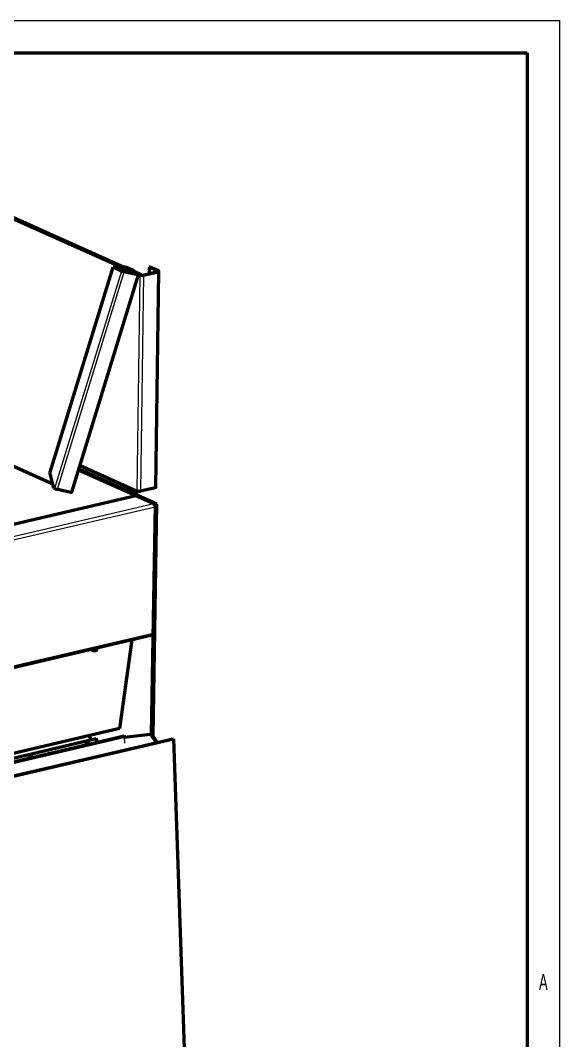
# Paper-space layout 'Лист2' of a CAD drawing. Header units: millimetres. Extents: x 0 to 420, y 0 to 297.
# Drawn here: x 336.7 to 420, y 139.5 to 297 of the extents above; entities that cross this region are included whole.
import ezdxf

# ---------------------------------------------------------------- set-up
doc = ezdxf.new("R2010")
doc.units = ezdxf.units.MM
doc.layers.add('ОСНОВНОЙ', color=7, linetype='Continuous', lineweight=25)
doc.styles.add('SLDTEXTSTYLE1', font='TXT', dxfattribs={"width": 0.605})

psp = doc.layouts.new('Лист2')

# ---------------------------------------------------------------- linework, layer by layer
at = {"color": 7, "linetype": 'Continuous', "lineweight": 18}
for p, q in [((0, 297), (420, 297)), ((420, 297), (420, 0))]:
    psp.add_line(p, q, dxfattribs=at)
at = {"color": 7, "linetype": 'Continuous', "lineweight": 50}
for p, q in [((20, 292), (415, 292)), ((415, 292), (415, 5)), ((354.81, 257.8), (297.02, 283.61)), ((354.92, 257.78), (297.13, 283.58)), ((352.74, 258.82), (297.48, 283.5)), ((352.78, 258.88), (297.6, 283.53)), ((351.02, 258.9), (341.3, 227.25)), ((352.34, 258.31), (351.02, 258.9)), ((351.02, 258.9), (351.14, 258.88)), ((352.45, 258.29), (351.14, 258.88)), ((353.57, 258.66), (352.97, 258.93)), ((354.18, 258.39), (353.57, 258.66)), ((356.63, 258.9), (356.62, 257.93)), ((356.75, 258.93), (356.63, 258.9)), ((357.94, 258.32), (356.63, 258.9)), ((358.06, 258.35), (356.75, 258.93)), ((357.66, 224.95), (358.13, 258.28)), ((344.68, 224.18), (354.99, 257.73)), ((354.78, 257.78), (352.69, 258.21)), ((354.87, 257.74), (352.78, 258.17)), ((355.26, 257.69), (354.25, 258.14)), ((355.38, 257.72), (354.27, 258.22)), ((355.66, 257.7), (357.91, 258.24)), ((355.75, 257.66), (358, 258.2)), ((302.19, 243.15), (341.75, 225.48)), ((341.92, 224.81), (341.3, 227.25)), ((357.59, 222.27), (345.73, 227.57)), ((357.83, 222.33), (345.77, 227.71)), ((345.95, 228.31), (354.79, 224.36)), ((354.57, 223.62), (298.81, 210.58)), ((341.92, 224.81), (342.03, 224.76)), ((342.47, 224.62), (344.56, 224.19)), ((353.3, 224.82), (353.31, 225.03)), ((353.39, 224.66), (353.91, 224.43)), ((353.91, 224.55), (353.9, 224.08)), ((353.91, 224.55), (353.91, 224.76)), ((354.51, 224.28), (354.5, 223.81)), ((357.35, 222.38), (354.57, 223.62)), ((354.62, 223.76), (354.63, 224.11)), ((357.53, 224.87), (355.28, 224.33)), ((357, 186.85), (357.59, 222.27)), ((357.23, 186.51), (357.83, 222.33)), ((357.59, 222.27), (357.83, 222.33)), ((357.58, 221.89), (357.26, 202.43)), ((301.5, 189.15), (357.11, 202.15)), ((348.56, 199.87), (348.56, 200.15)), ((353.94, 201.41), (352.07, 187.69)), ((347.76, 199.96), (347.76, 199.89)), ((347.78, 199.84), (347.83, 199.79)), ((348.48, 199.78), (348.53, 199.83)), ((352.07, 187.69), (301.28, 175.81)), ((300.89, 172.3), (360.09, 186.07)), ((301.18, 172.32), (360.38, 186.09)), ((352.76, 186.51), (301.26, 174.46)), ((301.27, 175.1), (348.46, 186.14)), ((347.38, 186.59), (347.61, 185.94)), ((348.67, 185.55), (348.46, 186.14)), ((352.8, 186.36), (356.83, 186.85)), ((356.83, 186.85), (357, 186.86)), ((356.83, 186.85), (357.73, 185.52)), ((357, 186.86), (357.87, 185.56)), ((360.09, 186.07), (360.38, 186.09)), ((360.38, 186.09), (364.15, 76.53))]:
    psp.add_line(p, q, dxfattribs=at)
at = {"color": 8, "linetype": 'Continuous', "lineweight": 18}
for p, q in [((352.34, 258.31), (342.03, 224.76)), ((352.45, 258.29), (352.34, 258.31)), ((353.32, 258.49), (353.92, 258.22)), ((357.94, 258.32), (358.06, 258.35)), ((357.94, 258.32), (357.94, 258.25)), ((342.47, 224.62), (352.78, 258.17)), ((354.87, 257.74), (344.56, 224.19)), ((352.78, 258.17), (352.69, 258.21)), ((354.78, 257.78), (354.87, 257.74)), ((354.79, 224.36), (355.26, 257.69)), ((354.8, 257.77), (354.81, 257.8)), ((354.92, 257.78), (354.81, 257.8)), ((355.26, 257.69), (355.38, 257.72)), ((355.75, 257.66), (355.28, 224.33)), ((355.66, 257.7), (355.75, 257.66)), ((357.53, 224.87), (358, 258.2)), ((358, 258.2), (357.91, 258.24)), ((353.91, 224.55), (353.3, 224.82)), ((353.91, 224.55), (354.51, 224.28)), ((357.35, 222.38), (301.59, 209.34)), ((357.58, 221.89), (301.83, 208.85)), ((301.51, 189.39), (357.26, 202.43)), ((301.25, 174.27), (352.73, 186.3)), ((352.85, 185.45), (352.8, 186.36))]:
    psp.add_line(p, q, dxfattribs=at)
at = {"color": 7, "linetype": 'Continuous', "lineweight": 50, "flags": 128}
for points in [[(353.36, 258.58), (353.32, 258.49), (353.34, 258.55), (353.39, 258.62), (353.47, 258.67), (353.54, 258.67), (353.57, 258.66), (353.57, 258.67), (353.49, 258.67), (353.42, 258.64), (353.36, 258.58)], [(354.22, 258.09), (354.23, 258.11), (354.26, 258.2), (354.26, 258.28), (354.23, 258.36), (354.17, 258.4), (354.1, 258.4), (354.02, 258.37), (353.96, 258.31), (353.92, 258.22)], [(354.12, 258.14), (354.13, 258.15), (354.14, 258.18), (354.15, 258.21), (354.14, 258.23), (354.13, 258.25), (354.11, 258.26), (354.09, 258.26), (354.06, 258.25), (354.04, 258.23), (354.03, 258.2), (354.03, 258.18)], [(357.91, 258.24), (357.93, 258.24), (357.95, 258.25), (357.97, 258.26), (357.98, 258.27), (357.98, 258.29), (357.97, 258.3), (357.96, 258.31), (357.94, 258.32)], [(358, 258.2), (358.05, 258.21), (358.08, 258.23), (358.11, 258.25), (358.13, 258.27), (358.13, 258.29), (358.12, 258.31), (358.1, 258.33), (358.06, 258.35)], [(354.81, 257.8), (354.83, 257.79), (354.84, 257.78), (354.85, 257.78), (354.85, 257.77), (354.84, 257.77), (354.83, 257.77), (354.81, 257.77), (354.78, 257.78)], [(354.92, 257.78), (354.95, 257.76), (354.98, 257.75), (354.99, 257.73), (354.99, 257.73), (354.98, 257.72), (354.95, 257.72), (354.92, 257.73), (354.87, 257.74)], [(344.56, 224.19), (344.61, 224.18), (344.65, 224.17), (344.67, 224.17), (344.68, 224.18), (344.68, 224.18)], [(354.71, 224.4), (354.69, 224.4), (354.67, 224.39), (354.65, 224.37), (354.64, 224.34), (354.63, 224.31), (354.64, 224.29), (354.65, 224.27), (354.67, 224.25), (354.69, 224.25)], [(354.69, 224.25), (354.71, 224.27), (354.73, 224.29), (354.75, 224.31), (354.75, 224.34), (354.75, 224.37), (354.73, 224.39), (354.73, 224.39)], [(357.66, 224.95), (357.65, 224.94), (357.64, 224.92), (357.61, 224.9), (357.57, 224.88), (357.53, 224.87)], [(347.76, 199.89), (347.76, 199.86), (347.8, 199.82)], [(347.8, 199.82), (347.87, 199.79), (347.97, 199.77), (348.08, 199.75), (348.2, 199.75), (348.31, 199.76), (348.42, 199.77), (348.49, 199.8), (348.54, 199.84), (348.56, 199.87)], [(347.33, 185.24), (347.28, 185.31), (347.2, 185.38), (347.11, 185.42), (347.02, 185.42), (346.93, 185.39), (346.87, 185.34), (346.83, 185.25), (346.82, 185.16), (346.83, 185.12)], [(338.57, 183.19), (338.52, 183.26), (338.44, 183.33), (338.35, 183.37), (338.25, 183.37), (338.17, 183.35), (338.11, 183.29), (338.07, 183.21), (338.06, 183.11), (338.06, 183.07)]]:
    psp.add_lwpolyline(points, dxfattribs=at)
at = {"color": 7, "linetype": 'Continuous', "lineweight": 50}
for centre, radius, start, end in [((353.32, 260.66), 2.54, 247.2527, 257.7505), ((352.98, 259.57), 1.39, 247.254, 257.7532), ((352.92, 258.73), 0.209, 75.5847, 171.3444), ((355.56, 258.52), 0.879, 250.4728, 282.9097), ((355.55, 258.19), 0.503, 250.4763, 282.9055), ((343.01, 227.11), 2.55, 247.2525, 257.7492), ((353.47, 224.81), 0.164, 173.8355, 242.5642), ((354.2, 224.55), 0.293, 141.3701, 178.3997), ((354.8, 224.28), 0.293, 141.3557, 178.4159), ((354.62, 224.35), 0.244, 270.7022, 355.7698), ((355.08, 225.19), 0.879, 250.4752, 282.9074), ((357.05, 221.93), 0.539, 355.8315, 55.891), ((356.99, 202.39), 0.269, 295.4217, 8.2584), ((348.17, 200.39), 0.684, 240.8752, 297.2236), ((352.75, 186.35), 0.156, 9.5798, 87.246)]:
    psp.add_arc(centre, radius, start, end, dxfattribs=at)
psp.add_open_spline([(352.8, 186.36), (352.79, 186.36), (352.76, 186.35), (352.73, 186.34), (352.72, 186.33)], degree=3, knots=[0, 0, 0, 0, 0.5846863, 1, 1, 1, 1], dxfattribs=at)
at = {"layer": 'ОСНОВНОЙ', "linetype": 'Continuous', "lineweight": 18}
for p, q in [((20, 292), (415, 292)), ((415, 292), (415, 5)), ((415, 148.5), (415, 148.5))]:
    psp.add_line(p, q, dxfattribs=at)

# ---------------------------------------------------------------- texts
at = {"layer": 'ОСНОВНОЙ', "insert": (417.49, 149.82), "char_height": 2.5, "attachment_point": 2, "style": 'SLDTEXTSTYLE1'}
psp.add_mtext('A', dxfattribs=at)

doc.saveas('drawing.dxf')
